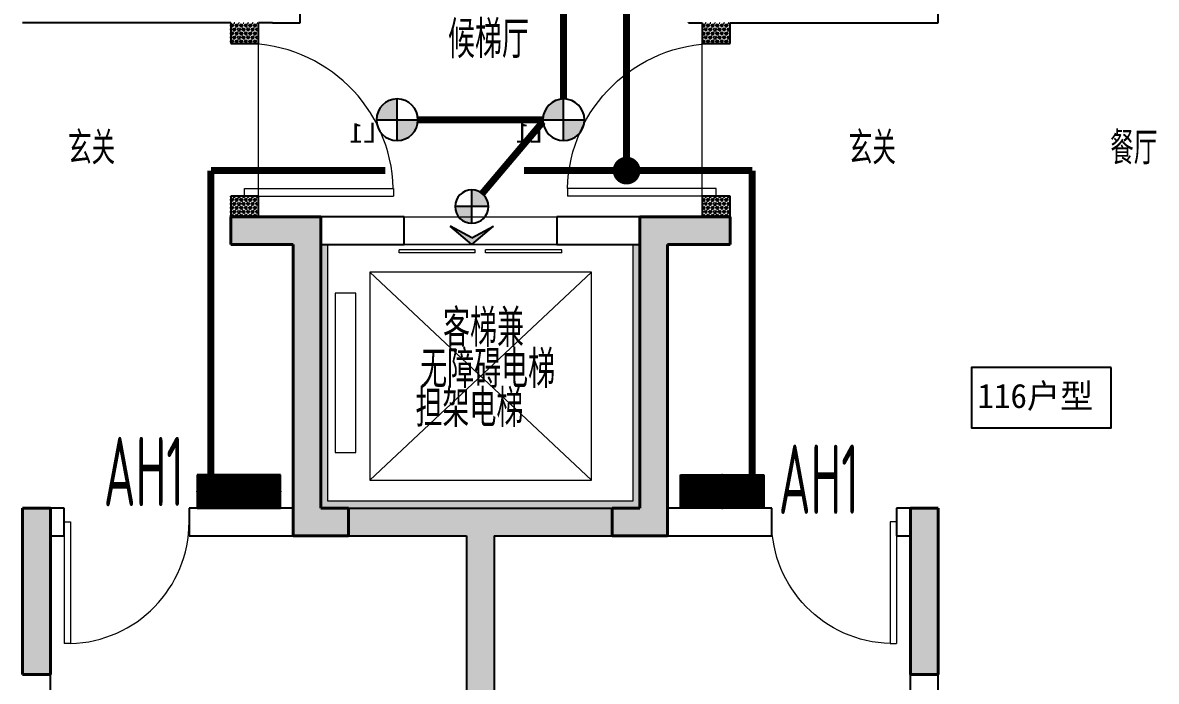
# Model space of a CAD drawing. Extents: x 3753737 to 4713801, y -857380 to 24339.
# Drawn here: x 4503449 to 4511622, y -708984 to -704234 of the extents above; entities that cross this region are included whole.
import ezdxf

# ---------------------------------------------------------------- set-up
doc = ezdxf.new("R2010")
doc.units = 0
doc.header["$LTSCALE"] = 1000
doc.header["$MEASUREMENT"] = 0
doc.layers.get('0').update_dxf_attribs({"linetype": 'CONTINUOUS'})
for name, color, linetype in [('!!电气', 1, 'CONTINUOUS'), ('A-标注', 1, 'CONTINUOUS'), ('DIM-照明', 7, 'CONTINUOUS'), ('E-天花灯具', 92, 'CONTINUOUS'), ('EQUIP-箱柜', 3, 'CONTINUOUS'), ('TEL_TEXT', 7, 'CONTINUOUS'), ('WALL', 252, 'CONTINUOUS'), ('WIRE-动力', 7, 'CONTINUOUS'), ('WIRE-照明', 2, 'CONTINUOUS'), ('保温', 6, 'CONTINUOUS')]:
    doc.layers.add(name, color=color, linetype=linetype)
for name, color, linetype, lineweight in [('3.5方案汇报，与郭总、侯月琴确定户型_t8$0$STAIR', 2, 'CONTINUOUS', 18), ('COLUMN', 252, 'CONTINUOUS', 40), ('PUB_HATCH', 8, 'CONTINUOUS', 9), ('PUB_TEXT', 7, 'CONTINUOUS', 20), ('WINDOW', 146, 'CONTINUOUS', 20), ('填充', 251, 'CONTINUOUS', 5)]:
    doc.layers.add(name, color=color, linetype=linetype, lineweight=lineweight)
doc.styles.add('_TCH_LABEL', font='COMPLEX', dxfattribs={"bigfont": 'GBCBIG'})
doc.styles.get("Standard").update_dxf_attribs({"font": 'gbenor.shx', "bigfont": 'gbcbig.shx'})
doc.styles.add('黑体', font='simhei.ttf')
pattern_1 = [(90, (0, 0), (-16.49778, 1e-15), [9.525, -19.05]), (210, (0, 0), (8.24889, -14.2874966), [9.525, -19.05]), (150, (6e-16, 9.525), (-8.24889, -14.2874966), [9.525, -19.05])]

# ---------------------------------------------------------------- blocks, each defined once
blk = doc.blocks.new('GFDGFSDFGD')
at = {"layer": 'PUB_HATCH'}
for points in [[(456966.6, 370823.7), (456316.6, 370823.7), (456316.6, 370623.7), (456766.6, 370623.7), (456766.6, 368523.7), (457166.6, 368523.7), (457166.6, 368723.7), (456966.6, 368723.7)], [(459266.6, 370823.7), (459266.6, 368723.7), (459066.6, 368723.7), (459066.6, 368523.7), (459466.6, 368523.7), (459466.6, 370623.7), (459916.6, 370623.7), (459916.6, 370823.7)], [(454816.6, 368723.7), (454816.6, 367523.7), (455016.6, 367523.7), (455016.6, 368723.7)], [(461416.6, 368723.7), (461216.6, 368723.7), (461216.6, 367523.7), (461416.6, 367523.7)]]:
    blk.add_hatch(color=256, dxfattribs=at).paths.add_polyline_path(points)
at = {"layer": 'COLUMN', "color": 252}
for p, q in [((456966.6, 370823.7), (456316.6, 370823.7)), ((456316.6, 370823.7), (456316.6, 370623.7)), ((456966.6, 368723.7), (456966.6, 370823.7)), ((459266.6, 370823.7), (459266.6, 368723.7)), ((459916.6, 370823.7), (459266.6, 370823.7)), ((459916.6, 370623.7), (459916.6, 370823.7)), ((456316.6, 370623.7), (456766.6, 370623.7)), ((456766.6, 370623.7), (456766.6, 368523.7)), ((459466.6, 368523.7), (459466.6, 370623.7)), ((459466.6, 370623.7), (459916.6, 370623.7)), ((454816.6, 368723.7), (454816.6, 367523.7)), ((455016.6, 368723.7), (454816.6, 368723.7)), ((455016.6, 367523.7), (455016.6, 368723.7)), ((457166.6, 368723.7), (456966.6, 368723.7)), ((457166.6, 368523.7), (457166.6, 368723.7)), ((459266.6, 368723.7), (459066.6, 368723.7)), ((459066.6, 368723.7), (459066.6, 368523.7)), ((461416.6, 368723.7), (461216.6, 368723.7)), ((461216.6, 368723.7), (461216.6, 367523.7)), ((461416.6, 367523.7), (461416.6, 368723.7)), ((456766.6, 368523.7), (457166.6, 368523.7)), ((459066.6, 368523.7), (459466.6, 368523.7)), ((454816.6, 367523.7), (455016.6, 367523.7)), ((461216.6, 367523.7), (461416.6, 367523.7))]:
    blk.add_line(p, q, dxfattribs=at)
blk = doc.blocks.new('GDFGDGRD')
at = {"layer": '保温', "linetype": 'Continuous', "ltscale": 10}
h = blk.add_hatch(dxfattribs=at)
h.set_pattern_fill('HEX', color=251, scale=10, angle=90, style=0)
h.set_pattern_definition(pattern_1)
h.paths.add_polyline_path([(431316.6, 372073.7), (431516.6, 372073.7), (431516.7, 372223.7), (431316.7, 372223.7)])
h = blk.add_hatch(dxfattribs=at)
h.set_pattern_fill('HEX', color=251, scale=10, angle=90, style=0)
h.set_pattern_definition(pattern_1)
h.paths.add_polyline_path([(434916.6, 372073.7), (434716.6, 372073.7), (434716.5, 372223.7), (434916.5, 372223.7)])
h = blk.add_hatch(dxfattribs=at)
h.set_pattern_fill('HEX', color=251, scale=10, angle=90, style=0)
h.set_pattern_definition(pattern_1)
h.paths.add_polyline_path([(431316.6, 370823.7), (431516.6, 370823.7), (431516.7, 370973.7), (431316.7, 370973.7)])
h = blk.add_hatch(dxfattribs=at)
h.set_pattern_fill('HEX', color=251, scale=10, angle=90, style=0)
h.set_pattern_definition(pattern_1)
h.paths.add_polyline_path([(434916.6, 370823.7), (434716.6, 370823.7), (434716.5, 370973.7), (434916.5, 370973.7)])
h = blk.add_hatch(dxfattribs=at)
h.set_pattern_fill('HEX', color=251, scale=10, angle=90, style=0)
h.set_pattern_definition([(90, (-70765.891, -151624.736), (-16.49778, 1e-15), [9.525, -19.05]), (210, (-70765.891, -151624.736), (8.24889, -14.2874966), [9.525, -19.05]), (150, (-70765.891, -151615.211), (-8.24889, -14.2874966), [9.525, -19.05])])
h.paths.add_polyline_path([(434066.6, 368523.7), (434066.6, 368723.7), (432166.6, 368723.7), (432166.6, 368523.7)])
h = blk.add_hatch(dxfattribs=at)
h.set_pattern_fill('HEX', color=251, scale=10, angle=90, style=0)
h.set_pattern_definition([(90, (-70765.891, -152124.736), (-16.49778, 1e-15), [9.525, -19.05]), (210, (-70765.891, -152124.736), (8.24889, -14.2874966), [9.525, -19.05]), (150, (-70765.891, -152115.211), (-8.24889, -14.2874966), [9.525, -19.05])])
h.paths.add_polyline_path([(433016.7, 363923.7), (433216.7, 363923.7), (433216.7, 368523.7), (433016.7, 368523.7)])
blk = doc.blocks.new('$DorLib2D$00000001')
for p, q in [((0.45, 0.975), (0.5, 0.975)), ((0.45, 0), (0.45, 0.975)), ((0.5, 0), (0.5, 0.975)), ((0.5, 0), (0.45, 0))]:
    blk.add_line(p, q)
at = {"lineweight": 13}
blk.add_arc((0.475, 0), 0.975, 91.46928, 180, dxfattribs=at)
blk = doc.blocks.new('$DORLIB2D$00000127')
at = {"color": 0}
for points in [[(-0.5333, 0.7949), (-0.5333, 0.6904)], [(-0.0333, 0.7949), (-0.5333, 0.7949)], [(-0.0333, 0.7949), (-0.0333, 0.6904)], [(0.5333, 0.7949), (0.0333, 0.7949)], [(0.0333, 0.7949), (0.0333, 0.6904)], [(0.5333, 0.7949), (0.5333, 0.6904)], [(-0.0333, 0.6904), (-0.5333, 0.6904)], [(0.5333, 0.6904), (0.0333, 0.6904)], [(0.5, 0.5), (-0.5, 0.5)]]:
    blk.add_lwpolyline(points, dxfattribs=at)
blk = doc.blocks.new('A$C5F341E43')
at = {"layer": '填充'}
h = blk.add_hatch(dxfattribs=at)
h.set_pattern_fill('隔热材料02', color=252, scale=100, style=0)
h.set_pattern_definition([(0, (-1161708.397, -603838.63), (0, 50), []), (0, (-1161708.397, -603821.964), (0, 50), []), (270, (-1161664.656, -603813.333), (50, -9e-15), [5.01775, -44.98225]), (270, (-1161702.115, -603813.333), (50, -9e-15), [5.01775, -44.98225]), (90, (-1161676.603, -603847.26), (-50, 3e-15), [5.01775, -44.98225]), (90, (-1161690.17, -603847.26), (-50, 3e-15), [5.01775, -44.98225]), (180, (-1161658.373, -603855.3), (-6e-15, -50), [50.02425, 0.02425]), (135, (-1161672.33, -603852.79), (3e-15, 49.99987405), [4.268, -66.44275]), (116.56505, (-1161625.348, -603849.77), (0.00011283, 49.99993342), [2.805, -108.9985]), (116.56505, (-1161675.348, -603849.77), (0.00011283, 49.99993342), [2.805, -108.9985]), (153.43495, (-1161617.313, -603855.298), (-0.0001128, 49.9999334), [5.61, -106.1935]), (153.43495, (-1161667.313, -603855.298), (-0.0001128, 49.9999334), [5.61, -106.1935]), (63.43495, (-1161626.603, -603842.244), (-0.00011283, 49.99993342), [26.714, -85.0895]), (63.43495, (-1161676.603, -603842.244), (-0.00011283, 49.99993342), [26.714, -85.0895]), (116.56505, (-1161614.656, -603813.333), (0.00011283, 49.99993342), [2.805, -108.9985]), (116.56505, (-1161664.656, -603813.333), (0.00011283, 49.99993342), [2.805, -108.9985]), (135, (-1161665.91, -603810.824), (3e-15, 49.99987405), [4.268, -66.44275]), (153.43495, (-1161618.93, -603807.806), (-0.0001128, 49.9999334), [5.61, -106.1935]), (153.43495, (-1161668.93, -603807.806), (-0.0001128, 49.9999334), [5.61, -106.1935]), (45, (-1161700.86, -603810.824), (0, 49.99987405), [4.268, -66.44275]), (63.43495, (-1161652.115, -603813.333), (-0.00011283, 49.99993342), [2.805, -108.9985]), (63.43495, (-1161702.115, -603813.333), (-0.00011283, 49.99993342), [2.805, -108.9985]), (26.56505, (-1161647.842, -603807.806), (0.0001128, 49.9999334), [5.61, -106.1935]), (26.56505, (-1161697.842, -603807.806), (0.0001128, 49.9999334), [5.61, -106.1935]), (116.56505, (-1161640.168, -603842.244), (0.00011283, 49.99993342), [26.714, -85.0895]), (116.56505, (-1161690.168, -603842.244), (0.00011283, 49.99993342), [26.714, -85.0895]), (45, (-1161694.44, -603852.79), (0, 49.99987405), [4.268, -66.44275]), (63.43495, (-1161641.422, -603849.77), (-0.00011283, 49.99993342), [2.805, -108.9985]), (63.43495, (-1161691.422, -603849.77), (-0.00011283, 49.99993342), [2.805, -108.9985]), (26.56505, (-1161649.46, -603855.298), (0.0001128, 49.9999334), [5.61, -106.1935]), (26.56505, (-1161699.46, -603855.298), (0.0001128, 49.9999334), [5.61, -106.1935])])
h.paths.add_polyline_path([(36400, 6800), (36350, 6800), (36350, 4900), (38650, 4900), (38650, 6800), (38600, 6800), (38600, 4950), (36400, 4950)])
at = {"color": 252}
blk.add_lwpolyline([(42047.1, 5913.1), (41041.1, 5913.1), (41041.1, 5477.1), (42047.1, 5477.1)], close=True, dxfattribs=at)
at = {"layer": '3.5方案汇报，与郭总、侯月琴确定户型_t8$0$STAIR', "color": 252}
for p, q in [((36701.9, 6600), (38301.9, 5100)), ((38301.9, 6600), (36701.9, 5100))]:
    blk.add_line(p, q, dxfattribs=at)
for points in [[(38301.9, 5100), (38301.9, 6600), (36701.9, 6600), (36701.9, 5100)], [(36601.9, 5300), (36601.9, 6450), (36451.9, 6450), (36451.9, 5300)]]:
    blk.add_lwpolyline(points, close=True, dxfattribs=at)
at = {"layer": 'WALL', "color": 252}
for p, q in [((40800, 8400), (40800, 9000)), ((36200, 8400), (36200, 8500)), ((35700, 8400), (34200, 8400)), ((35700, 8400), (35700, 8250)), ((35900, 8250), (35900, 8400)), ((36000, 8400), (35900, 8400)), ((36000, 8400), (36000, 8400)), ((36000, 8400), (36200, 8400)), ((39000, 8400.2), (39000, 8400.3)), ((39000, 8400.2), (39100, 8400.1)), ((39100, 8400.1), (39100, 8250)), ((39300, 8250), (39300, 8400)), ((39300, 8400), (40800, 8400)), ((35700, 8250), (35900, 8250)), ((39100, 8250), (39300, 8250)), ((35900, 7150), (35700, 7150)), ((35700, 7150), (35700, 6800)), ((35900, 7000), (35900, 7150)), ((39300, 7150), (39100, 7150)), ((39100, 7150), (39100, 7000)), ((39300, 6800), (39300, 7150)), ((35900, 7000), (36250, 7000)), ((36950, 7000), (36250, 7000)), ((36950, 6800), (36950, 7000)), ((38750, 7000), (38050, 7000)), ((38050, 7000), (38050, 6800)), ((38750, 7000), (39100, 7000)), ((35700, 6800), (36150, 6800)), ((36150, 4900), (36150, 6800)), ((36350, 4900), (36350, 6800)), ((36350, 6800), (36950, 6800)), ((38050, 6800), (38650, 6800)), ((38650, 6800), (38650, 4900)), ((38850, 6800), (38850, 4900)), ((38850, 6800), (39300, 6800)), ((34500, 4900), (34200, 4900)), ((34500, 4700), (34500, 4900)), ((36150, 4900), (35400, 4900)), ((35400, 4900), (35400, 4700)), ((36350, 4900), (37500, 4900)), ((37500, 4900), (38650, 4900)), ((39600, 4900), (38850, 4900)), ((39600, 4700), (39600, 4900)), ((40800, 4900), (40500, 4900)), ((40500, 4900), (40500, 4700)), ((40800, 1900), (40800, 4900)), ((34400, 1800), (34400, 4700)), ((34400, 4700), (34500, 4700)), ((35400, 4700), (36250, 4700)), ((36250, 4700), (37400, 4700)), ((37400, 4700), (37400, 100)), ((37600, 4700), (37600, 100)), ((37600, 4700), (38750, 4700)), ((38750, 4700), (39600, 4700)), ((40500, 4700), (40600, 4700)), ((40600, 1800), (40600, 4700))]:
    blk.add_line(p, q, dxfattribs=at)
at = {"layer": 'WINDOW', "color": 252}
for p, q in [((35900, 7150), (35900, 8250)), ((39100, 7150), (39100, 8250)), ((36950, 7000), (38050, 7000)), ((36950, 6800), (38050, 6800))]:
    blk.add_line(p, q, dxfattribs=at)
at = {"layer": '填充', "color": 252}
blk.add_lwpolyline([(36400, 6800), (36350, 6800), (36350, 4900), (38650, 4900), (38650, 6800), (38600, 6800), (38600, 4950), (36400, 4950)], close=True, dxfattribs=at)
at = {"color": 252}
blk.add_blockref('GFDGFSDFGD', (-420616.6, -363823.7), dxfattribs=at)
at = {"color": 252, "xscale": -1}
blk.add_blockref('GDFGDGRD', (470616.6, -363823.7), dxfattribs=at)
at = {"layer": 'WINDOW', "color": 252}
for p, xscale, yscale, zscale, rotation in [((35800, 7700), -1100, -1100, -1100, 90.00000000947153), ((39200, 7700), -1100, 1100, -1100, 89.99999999052845), ((34950, 4800), 900, 900, 900, 179.9999999988986), ((40050, 4800), 900, -900, 900, 1.101422729913818e-09)]:
    blk.add_blockref('$DorLib2D$00000001', p, dxfattribs=dict(at, xscale=xscale, yscale=yscale, zscale=zscale, rotation=rotation))
at = {"layer": 'WINDOW', "color": 252, "xscale": 1100, "yscale": -200, "zscale": 1100}
blk.add_blockref('$DORLIB2D$00000127', (37500, 6900), dxfattribs=at)
at = {"color": 252, "style": '黑体'}
blk.add_text('116户型', height=175, dxfattribs=at).set_placement((41083.3, 5620.9))
at = {"layer": 'PUB_TEXT', "color": 252}
for s, height, p in [('候梯厅', 270.07, (37266.3, 8144.4)), ('玄关', 236.31, (34526.7, 7377.8)), ('玄关', 236.31, (40155.3, 7377.8)), ('餐厅', 236.31, (42040.7, 7377.8)), ('客梯兼', 270.07, (37230.9, 6062.1)), ('无障碍电梯', 270.07, (37066.3, 5766.3)), ('担架电梯', 270.07, (37031.9, 5484.8))]:
    blk.add_text(s, height=height, dxfattribs=at).set_placement(p)
blk = doc.blocks.new('*X7')
at = {"color": 0}
for p, q in [((-250, 32.8), (-82.8, 200)), ((-250, 68.2), (-118.2, 200)), ((-250, 103.6), (-153.6, 200)), ((-250, 138.9), (-188.9, 200)), ((-250, 174.3), (-224.3, 200)), ((-247.5, 0), (-47.5, 200)), ((-212.1, 0), (-12.1, 200)), ((-176.8, 0), (23.2, 200)), ((-141.4, 0), (58.6, 200)), ((-106.1, 0), (93.9, 200)), ((-70.7, 0), (129.3, 200)), ((-35.4, 0), (164.6, 200)), ((0, 0), (200, 200)), ((35.4, 0), (235.4, 200)), ((70.7, 0), (250, 179.3)), ((106.1, 0), (250, 143.9)), ((141.4, 0), (250, 108.6)), ((176.8, 0), (250, 73.2)), ((212.1, 0), (250, 37.9)), ((247.5, 0), (250, 2.5))]:
    blk.add_line(p, q, dxfattribs=at)
blk = doc.blocks.new('$equip$00001421')
for p, q in [((0.75, 0.6), (-0.75, 0.6)), ((-0.75, 0.6), (-0.75, 0)), ((0.75, 0), (0.75, 0.6)), ((-0.75, 0), (0.75, 0))]:
    blk.add_line(p, q)
at = {"const_width": 0.6}
blk.add_lwpolyline([(-0.75, 0.3), (0.75, 0.3)], dxfattribs=at)
for p in [(0, 0.6), (-0.75, 0.3), (0.75, 0.3), (0, 0)]:
    blk.add_point(p)
at = {"xscale": 0.00300000000061118, "yscale": 0.00300000000061118, "zscale": 0.00300000000061118}
blk.add_blockref('*X7', (0, 0), dxfattribs=at)
at = {"style": '_TCH_LABEL', "flags": 9}
blk.add_attdef('A', (0, 0), '', height=0.00002, dxfattribs=at)
blk = doc.blocks.new('DFADS')
at = {"layer": 'A-标注'}
h = blk.add_hatch(color=251, dxfattribs=at)
h.paths.add_polyline_path([(3405.6, 358.33), (3411.6, 358.33, 0.414214), (3405.6, 364.33)])
h.paths.add_polyline_path([(3399.6, 358.33, 0.414214), (3405.6, 352.33), (3405.6, 358.33)])
at = {"layer": 'A-标注', "color": 92}
for p, q in [((3405.6, 352.33), (3405.6, 364.33)), ((3411.6, 358.33), (3399.6, 358.33))]:
    blk.add_line(p, q, dxfattribs=at)
blk.add_circle((3405.6, 358.33), 6, dxfattribs=at)
at = {"layer": 'A-标注', "color": 3, "style": '黑体'}
blk.add_text('L1', height=5.76, dxfattribs=at).set_placement((3411.58, 351.7))
blk = doc.blocks.new('SRTF')
at = {"layer": 'A-标注'}
h = blk.add_hatch(color=251, dxfattribs=at)
h.paths.add_polyline_path([(3479.447, 924.12), (3480.775, 925.68), (3479.447, 927.239), (3480.295, 925.68)])
edge = h.paths.add_edge_path()
edge.add_line((3478.039, 925.68), (3476.839, 925.68))
edge.add_arc((3478.039, 925.68), 1.2, 540, 630)
edge.add_line((3478.039, 924.48), (3478.039, 925.68))
edge = h.paths.add_edge_path()
edge.add_line((3478.039, 926.88), (3478.039, 925.68))
edge.add_line((3478.039, 925.68), (3479.239, 925.68))
edge.add_arc((3478.039, 925.68), 1.2, 360, 450)
at = {"layer": 'A-标注', "color": 92}
for p, q in [((3478.039, 924.48), (3478.039, 926.88)), ((3480.775, 925.68), (3479.447, 927.239)), ((3480.295, 925.68), (3479.447, 927.239)), ((3479.239, 925.68), (3476.839, 925.68)), ((3480.775, 925.68), (3479.447, 924.12)), ((3480.295, 925.68), (3479.447, 924.12))]:
    blk.add_line(p, q, dxfattribs=at)
blk.add_circle((3478.039, 925.68), 1.2, dxfattribs=at)

msp = doc.modelspace()

# ---------------------------------------------------------------- linework, layer by layer
at = {"layer": 'DIM-照明', "const_width": 100}
msp.add_lwpolyline([(4507752.7, -705300.5, 1), (4507852.7, -705300.5, 1)], format="xyb", close=True, dxfattribs=at)
at = {"layer": 'WIRE-动力', "color": 6, "const_width": 50}
for points in [[(4507802.7, -703811.7), (4507802.7, -705300.5)], [(4504805.5, -705300.5), (4504805.5, -707493.8)], [(4506063.2, -705300.5), (4504805.5, -705300.5)], [(4508002.7, -705300.5), (4507063.8, -705300.5)], [(4508708.6, -705300.5), (4508002.7, -705300.5)], [(4508708.6, -705300.5), (4508708.6, -707493.8)]]:
    msp.add_lwpolyline(points, dxfattribs=at)
at = {"layer": 'WIRE-照明', "color": 2, "linetype": 'Continuous', "const_width": 50}
for points in [[(4507348.6, -704784.1), (4507348.6, -704079.1)], [(4507198.6, -704934.1), (4506298.6, -704934.1)], [(4506760.9, -705466.5), (4507199.3, -704948.2)]]:
    msp.add_lwpolyline(points, dxfattribs=at)

# ---------------------------------------------------------------- block references
at = {"layer": '!!电气'}
msp.add_blockref('A$C5F341E43', (4469248.6, -712633.8), dxfattribs=at)
at = {"layer": 'E-天花灯具', "xscale": -25.0000479811577, "yscale": 25.0000479811577, "zscale": 25.0000479811577}
for p in [(4591288.9, -713892.2), (4592488.9, -713892.2)]:
    msp.add_blockref('DFADS', p, dxfattribs=at)
at = {"layer": 'E-天花灯具', "xscale": -100.0001919246308, "yscale": 100.0001919246308, "zscale": 100.0001919246308, "rotation": 90}
msp.add_blockref('SRTF', (4599254.1, -357755.6), dxfattribs=at)
at = {"layer": 'EQUIP-箱柜', "color": 2, "xscale": 399.9999999999999, "yscale": 399.9999999999999, "zscale": 399.9999999999999, "rotation": 0.0001673521984301152}
msp.add_blockref('$equip$00001421', (4505006.3, -707733.8), dxfattribs=at)
at = {"layer": 'EQUIP-箱柜', "color": 2, "xscale": -400, "yscale": 400, "zscale": 400}
msp.add_blockref('$equip$00001421', (4508491, -707733.8), dxfattribs=at)

# ---------------------------------------------------------------- texts
at = {"layer": 'TEL_TEXT', "color": 4, "width": 0.6}
for p in [(4504033.1, -707720.3), (4508899.2, -707776)]:
    msp.add_text('AH1', height=500, dxfattribs=at).set_placement(p)

doc.saveas('drawing.dxf')
